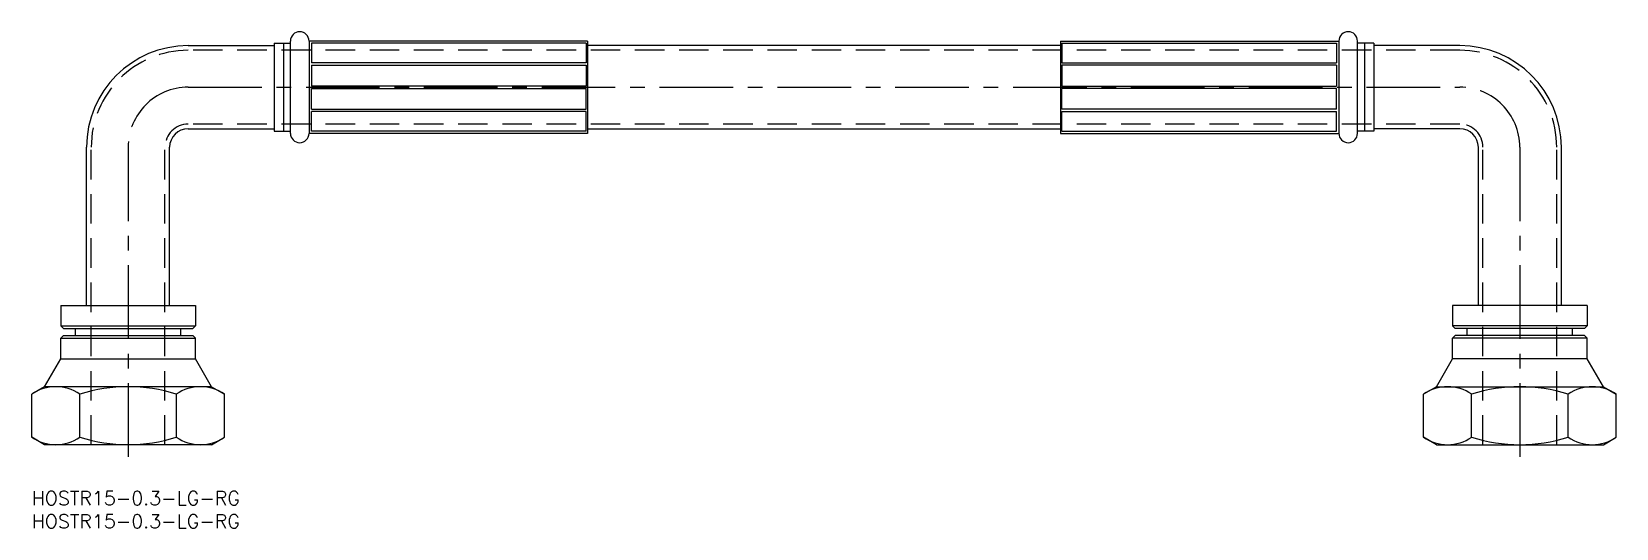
# Model space of a CAD drawing. Extents: x 0 to 342, y -8 to 99.
import ezdxf

# ---------------------------------------------------------------- set-up
doc = ezdxf.new("R2010")
doc.units = 0
doc.header["$LTSCALE"] = 0.5
doc.linetypes.add('CENTER', pattern=[50.8, 31.75, -6.35, 6.35, -6.35])
doc.linetypes.add('DASHED', pattern=[19.05, 12.7, -6.35])
for name, color, linetype in [('MSM_CENTER', 1, 'CENTER'), ('MSM_CONTINUOUS', 7, 'CONTINUOUS'), ('MSM_DASHED', 4, 'DASHED'), ('MSM_PART_NUMBER', 7, 'CONTINUOUS')]:
    doc.layers.add(name, color=color, linetype=linetype)
doc.styles.get("Standard").update_dxf_attribs({"font": 'txt.shx', "height": 3, "bigfont": 'bigfont.shx'})

# ---------------------------------------------------------------- blocks, each defined once
blk = doc.blocks.new('*U2')
at = {"layer": 'MSM_PART_NUMBER'}
blk.add_text('HOSTR15-0.3-LG-RG', height=3, dxfattribs=at).set_placement((0, -3))
blk = doc.blocks.new('*U3')
at = {"layer": 'MSM_PART_NUMBER'}
blk.add_text('HOSTR15-0.3-LG-RG', height=3, dxfattribs=at).set_placement((0, -8))

msp = doc.modelspace()

# ---------------------------------------------------------------- linework, layer by layer
at = {"layer": 'MSM_CENTER'}
for p, q in [((33.73, 87), (307.83, 87)), ((20.78, 74.05), (20.78, 7.17)), ((320.78, 74.05), (320.78, 7.17))]:
    msp.add_line(p, q, dxfattribs=at)
for centre, start, end in [((33.73, 74.05), 90, 180), ((307.83, 74.05), 0, 90)]:
    msp.add_arc(centre, 12.95, start, end, dxfattribs=at)
at = {"layer": 'MSM_CONTINUOUS'}
for p, q in [((33.73, 95.95), (52.28, 95.95)), ((52.28, 96.45), (55.78, 96.45)), ((52.28, 96.45), (52.28, 77.55)), ((54.28, 96.45), (54.28, 77.55)), ((55.78, 77.05), (55.78, 96.95)), ((59.78, 96.95), (59.78, 77.05)), ((119.78, 96.95), (59.78, 96.95)), ((119.53, 96.45), (60.28, 96.45)), ((60.28, 96.45), (60.28, 92.22)), ((119.53, 96.45), (119.53, 92.22)), ((119.78, 96.95), (119.78, 77.05)), ((221.78, 95.95), (119.78, 95.95)), ((221.78, 96.95), (281.78, 96.95)), ((221.78, 96.95), (221.78, 77.05)), ((222.03, 96.45), (281.28, 96.45)), ((222.03, 96.45), (222.03, 92.22)), ((281.28, 96.45), (281.28, 92.22)), ((281.78, 96.95), (281.78, 77.05)), ((285.78, 77.05), (285.78, 96.95)), ((289.28, 96.45), (285.78, 96.45)), ((287.28, 96.45), (287.28, 77.55)), ((289.28, 96.45), (289.28, 77.55)), ((307.83, 95.95), (289.28, 95.95)), ((119.53, 92.22), (60.28, 92.22)), ((222.03, 92.22), (281.28, 92.22)), ((60.28, 91.72), (119.53, 91.72)), ((60.28, 91.72), (60.28, 87.25)), ((119.53, 91.72), (119.53, 87.25)), ((222.03, 91.72), (222.03, 87.25)), ((281.28, 91.72), (222.03, 91.72)), ((281.28, 91.72), (281.28, 87.25)), ((119.53, 87.25), (60.28, 87.25)), ((60.28, 86.75), (119.53, 86.75)), ((60.28, 82.27), (60.28, 86.75)), ((119.53, 82.27), (119.53, 86.75)), ((222.03, 87.25), (281.28, 87.25)), ((222.03, 82.27), (222.03, 86.75)), ((281.28, 86.75), (222.03, 86.75)), ((281.28, 82.27), (281.28, 86.75)), ((60.28, 82.27), (119.53, 82.27)), ((281.28, 82.27), (222.03, 82.27)), ((119.53, 81.77), (60.28, 81.77)), ((60.28, 77.55), (60.28, 81.77)), ((119.53, 77.55), (119.53, 81.77)), ((222.03, 77.55), (222.03, 81.77)), ((222.03, 81.77), (281.28, 81.77)), ((281.28, 77.55), (281.28, 81.77)), ((33.73, 78.05), (52.28, 78.05)), ((52.28, 77.55), (55.78, 77.55)), ((119.78, 77.05), (59.78, 77.05)), ((119.53, 77.55), (60.28, 77.55)), ((119.78, 78.05), (221.78, 78.05)), ((221.78, 77.05), (281.78, 77.05)), ((222.03, 77.55), (281.28, 77.55)), ((289.28, 77.55), (285.78, 77.55)), ((307.83, 78.05), (289.28, 78.05)), ((11.83, 40), (11.83, 74.05)), ((29.73, 40), (29.73, 74.05)), ((311.83, 40), (311.83, 74.05)), ((329.73, 40), (329.73, 74.05)), ((6.25, 40), (6.25, 35.58)), ((6.25, 40), (35.32, 40)), ((35.32, 40), (35.32, 35.58)), ((335.32, 40), (306.25, 40)), ((306.25, 40), (306.25, 35.58)), ((335.32, 40), (335.32, 35.58)), ((6.25, 35.58), (35.32, 35.58)), ((6.25, 35.58), (6.83, 35)), ((6.83, 35), (34.74, 35)), ((9.43, 33.5), (9.43, 35)), ((32.13, 33.5), (32.13, 35)), ((35.32, 35.58), (34.74, 35)), ((306.25, 35.58), (306.83, 35)), ((335.32, 35.58), (306.25, 35.58)), ((334.74, 35), (306.83, 35)), ((309.43, 33.5), (309.43, 35)), ((332.13, 33.5), (332.13, 35)), ((335.32, 35.58), (334.74, 35)), ((6.25, 32.92), (6.83, 33.5)), ((6.25, 32.92), (35.32, 32.92)), ((6.25, 28.5), (6.25, 32.92)), ((6.83, 33.5), (34.74, 33.5)), ((35.32, 32.92), (34.74, 33.5)), ((35.32, 28.5), (35.32, 32.92)), ((306.25, 32.92), (306.83, 33.5)), ((306.25, 28.5), (306.25, 32.92)), ((335.32, 32.92), (306.25, 32.92)), ((334.74, 33.5), (306.83, 33.5)), ((335.32, 32.92), (334.74, 33.5)), ((335.32, 28.5), (335.32, 32.92)), ((2.78, 22.5), (6.25, 28.5)), ((6.25, 28.5), (35.32, 28.5)), ((38.78, 22.5), (35.32, 28.5)), ((302.78, 22.5), (306.25, 28.5)), ((335.32, 28.5), (306.25, 28.5)), ((338.78, 22.5), (335.32, 28.5)), ((2.78, 22.5), (0, 20.89)), ((0, 11.61), (0, 20.89)), ((38.78, 22.5), (2.78, 22.5)), ((10.39, 11.61), (10.39, 20.89)), ((31.18, 11.61), (31.18, 20.89)), ((38.78, 22.5), (41.57, 20.89)), ((41.57, 11.61), (41.57, 20.89)), ((302.78, 22.5), (300, 20.89)), ((300, 11.61), (300, 20.89)), ((302.78, 22.5), (338.78, 22.5)), ((310.39, 11.61), (310.39, 20.89)), ((331.18, 11.61), (331.18, 20.89)), ((338.78, 22.5), (341.57, 20.89)), ((341.57, 11.61), (341.57, 20.89)), ((2.78, 10), (0, 11.61)), ((38.78, 10), (41.57, 11.61)), ((302.78, 10), (300, 11.61)), ((338.78, 10), (341.57, 11.61)), ((38.78, 10), (2.78, 10)), ((302.78, 10), (338.78, 10))]:
    msp.add_line(p, q, dxfattribs=at)
for centre, radius, start, end in [((33.73, 74.05), 21.9, 90, 180), ((57.78, 96.95), 2, 0, 180), ((283.78, 96.95), 2, 0, 180), ((307.83, 74.05), 21.9, 0, 90), ((33.73, 74.05), 4, 90, 180), ((57.78, 77.05), 2, 180, 0), ((283.78, 77.05), 2, 180, 0), ((307.83, 74.05), 4, 0, 90), ((5.2, 13.3), 9.2, 55.6157, 124.3842), ((20.78, -11.89), 34.39, 72.412, 107.588), ((36.37, 13.3), 9.2, 55.6158, 124.3843), ((305.2, 13.3), 9.2, 55.6157, 124.3842), ((320.78, -11.89), 34.39, 72.412, 107.588), ((336.37, 13.3), 9.2, 55.6158, 124.3843), ((5.2, 19.2), 9.2, 235.6158, 304.3843), ((20.78, 44.39), 34.39, 252.412, 287.588), ((36.37, 19.2), 9.2, 235.6157, 304.3842), ((305.2, 19.2), 9.2, 235.6158, 304.3843), ((320.78, 44.39), 34.39, 252.412, 287.588), ((336.37, 19.2), 9.2, 235.6157, 304.3842)]:
    msp.add_arc(centre, radius, start, end, dxfattribs=at)
at = {"layer": 'MSM_DASHED'}
for p, q in [((307.83, 94.95), (33.73, 94.95)), ((307.83, 79.05), (33.73, 79.05)), ((12.83, 10), (12.83, 74.05)), ((28.73, 10), (28.73, 74.05)), ((312.83, 10), (312.83, 74.05)), ((328.73, 10), (328.73, 74.05))]:
    msp.add_line(p, q, dxfattribs=at)
for centre, radius, start, end in [((33.73, 74.05), 20.9, 90, 180), ((307.83, 74.05), 20.9, 0, 90), ((33.73, 74.05), 5, 90, 180), ((307.83, 74.05), 5, 0, 90)]:
    msp.add_arc(centre, radius, start, end, dxfattribs=at)

# ---------------------------------------------------------------- block references
at = {"layer": 'MSM_CONTINUOUS'}
for name in ['*U2', '*U3']:
    msp.add_blockref(name, (0, 0), dxfattribs=at)

doc.saveas('drawing.dxf')
